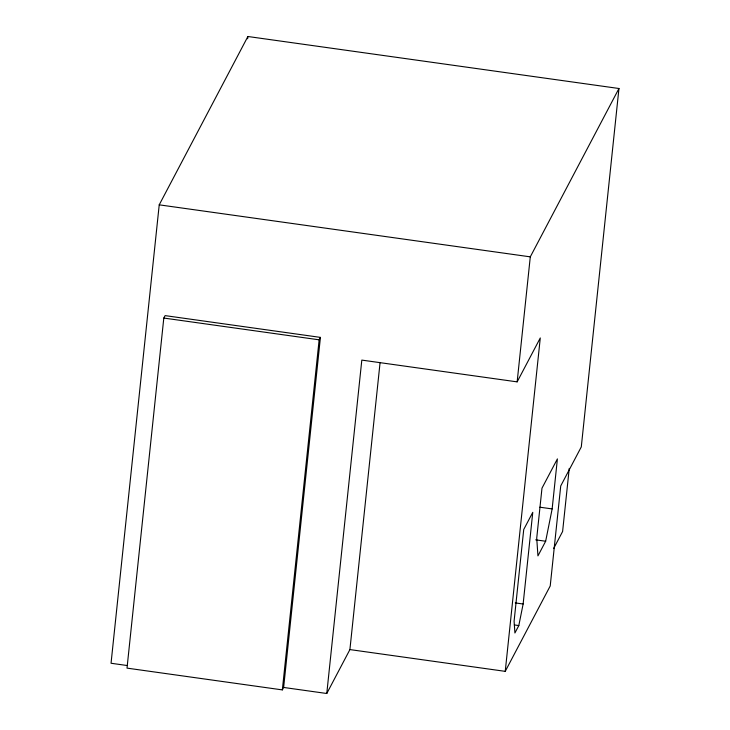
<?xml version="1.0" encoding="UTF-8"?>
<svg xmlns="http://www.w3.org/2000/svg" width="730" height="730" viewBox="0 0 730 730"><rect width="100%" height="100%" fill="white"/><g stroke="black" fill="none" stroke-linecap="round" stroke-linejoin="round"><path stroke-width="1.09" d="M283.632 687.45L320.424 337.388L165.089 315.615L163.803 318.052L127.011 668.123L282.346 689.896L283.632 687.45L326.775 693.5L349.907 649.581L505.242 671.354L550.219 585.962L560.731 485.943L581.29 446.906L618.958 88.503L247.89 36.5L159.222 204.838L111.042 663.26L127.221 665.532M247.652 38.763L247.89 36.5M282.346 689.896L319.138 339.824L320.424 337.388M326.775 693.5L361.815 360.1L517.15 381.872L540.282 337.954L505.242 671.354M349.907 649.581L380.065 362.682M517.15 381.872L530.29 256.851L618.958 88.503M523.136 604.011L532.772 512.332L523.729 529.505L514.093 621.193L514.905 632.983L518.811 625.564L523.136 604.011L515.261 602.907M552.145 508.92L557.401 458.905L541.979 488.188L536.723 538.192L537.946 555.877L545.657 541.24L552.145 508.92L539.89 507.204M569.245 468.414L562.611 531.486L553.623 548.568M159.222 204.838L530.29 256.851M163.803 318.052L319.138 339.824M535.701 539.844L545.657 541.24M514.331 624.935L518.811 625.564"/></g></svg>
